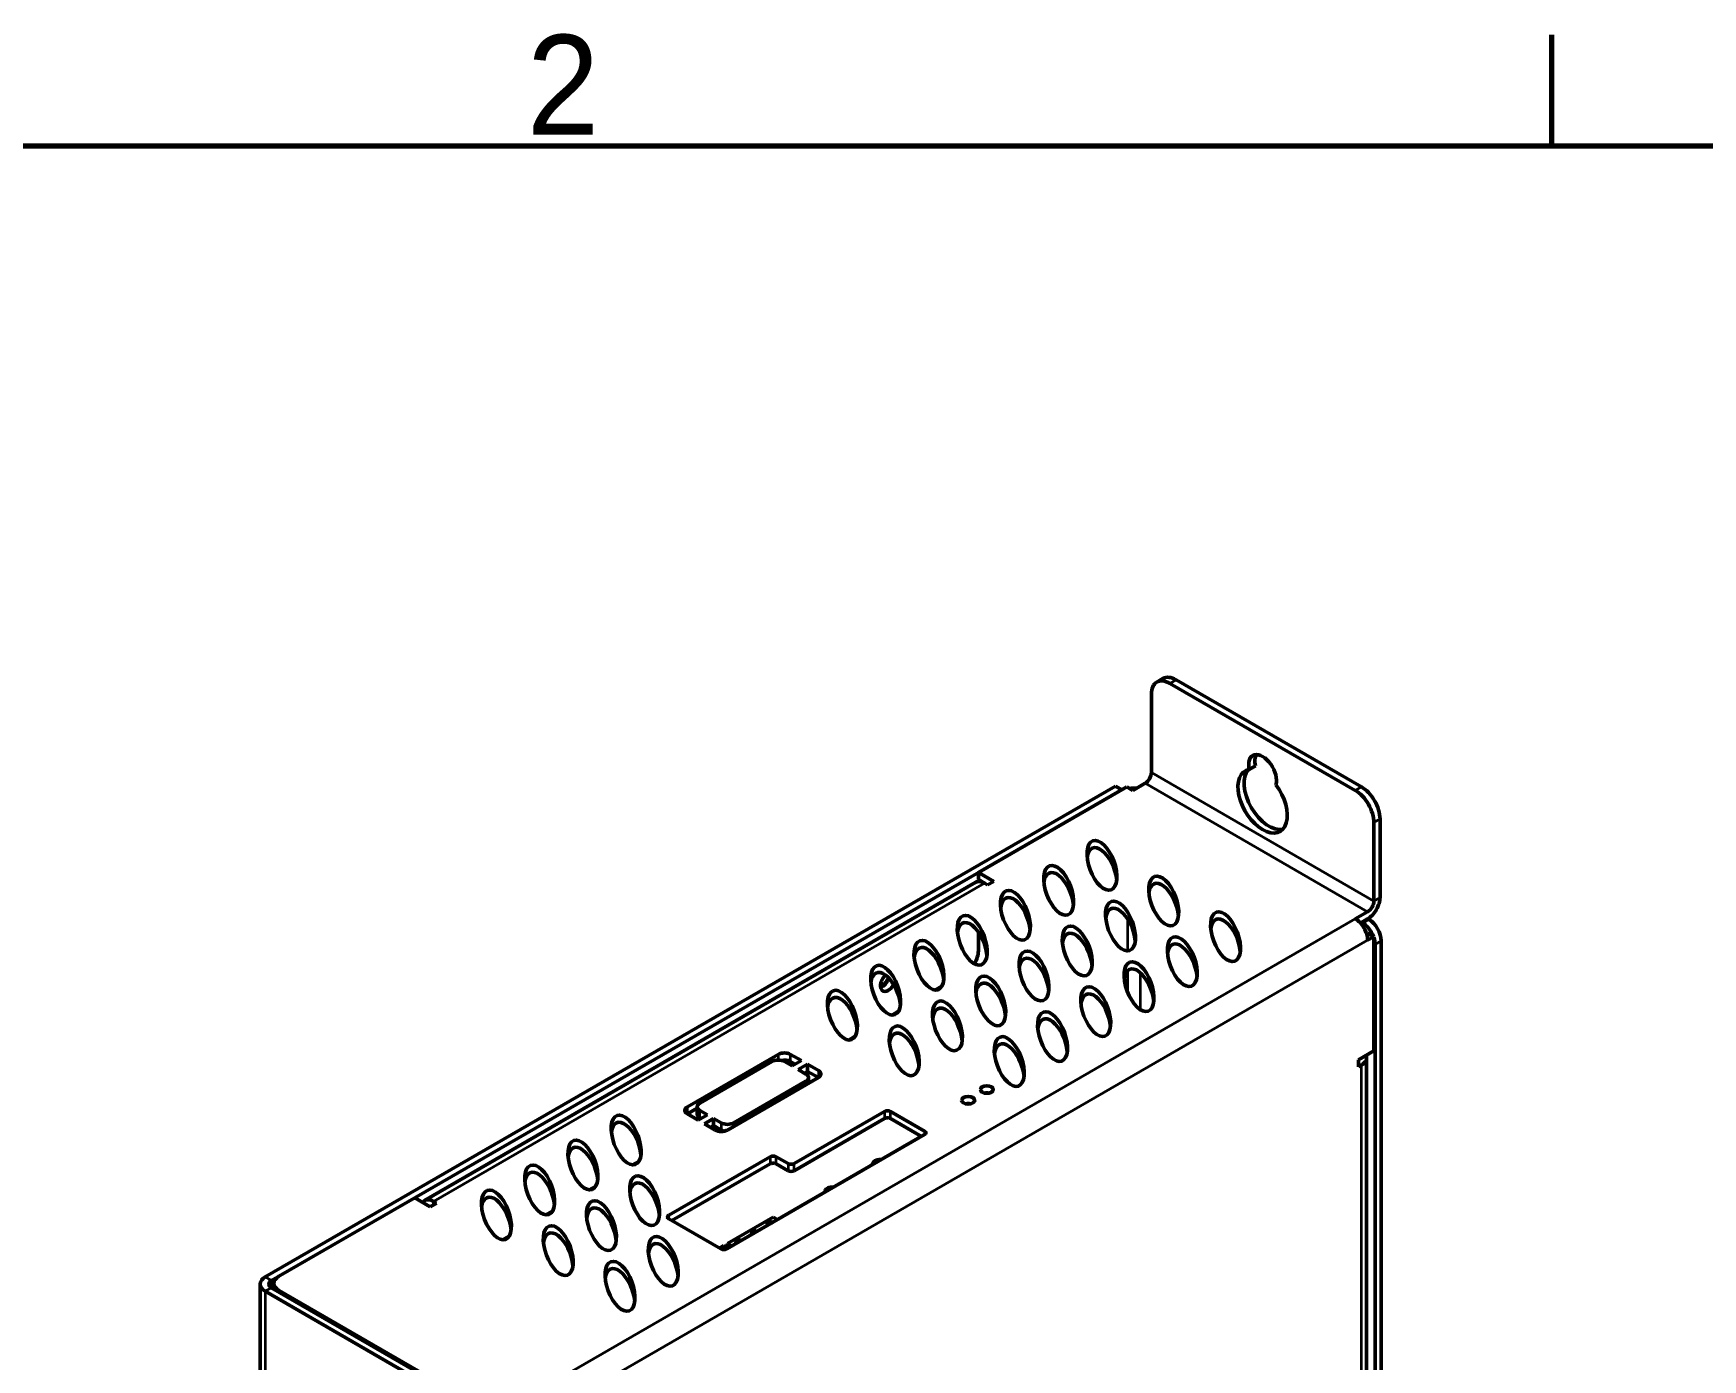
# Model space of a CAD drawing. Header units: millimetres. Extents: x 1550 to 4479, y -401 to 926.
# Drawn here: x 2516.8 to 2707.8, y 755 to 906.8 of the extents above; entities that cross this region are included whole.
import ezdxf

# ---------------------------------------------------------------- set-up
doc = ezdxf.new("R2010")
doc.units = ezdxf.units.MM
doc.header["$LTSCALE"] = 3.5
doc.layers.get('0').update_dxf_attribs({"lineweight": 25})
for name, color, linetype, lineweight in [('경계(ISO)', 7, 'Continuous', 70), ('외형선(ISO)', 7, 'Continuous', 50), ('좁은 외형선(ISO)', 7, 'Continuous', 35)]:
    doc.layers.add(name, color=color, linetype=linetype, lineweight=lineweight)
doc.styles.get("Standard").update_dxf_attribs({"font": ''})
doc.styles.get('Standard').set_extended_font_data('Gulim')

# ---------------------------------------------------------------- blocks, each defined once
blk = doc.blocks.new('경계 Default Border')
at = {"layer": '경계(ISO)'}
blk.add_line((350, 287), (350, 290.9), dxfattribs=at)
at = {"layer": '경계(ISO)', "flags": 128}
blk.add_lwpolyline([(10, 10), (10, 287), (410, 287), (410, 10), (10, 10)], dxfattribs=at)
at = {"layer": '경계(ISO)', "insert": (314.007, 287.395), "char_height": 3.5, "attachment_point": 7}
blk.add_mtext('2', dxfattribs=at)

msp = doc.modelspace()

# ---------------------------------------------------------------- linework, layer by layer
at = {"layer": '외형선(ISO)'}
for p, q in [((2645.3382, 832.5169), (2646.0454, 832.9251)), ((2644.7169, 822.1621), (2644.7169, 831.1436)), ((2646.8382, 832.3683), (2668.0514, 820.1209)), ((2668.7586, 820.5291), (2647.5454, 832.7765)), ((2656.6252, 822.9351), (2655.9181, 822.5269)), ((2640.6157, 820.6107), (2543.3178, 764.4358)), ((2641.3228, 820.2025), (2544.0249, 764.0275)), ((2624.9179, 810.7311), (2641.8885, 820.5291)), ((2641.3228, 820.2025), (2640.6157, 820.6107)), ((2642.5956, 820.1209), (2641.8885, 820.5291)), ((2642.5956, 820.1209), (2644.0098, 820.9373)), ((2670.1728, 816.4466), (2670.1728, 807.4652)), ((2670.8799, 807.8734), (2670.8799, 816.8549)), ((2626.6857, 809.7105), (2624.9179, 810.7311)), ((2624.9179, 809.9146), (2624.9179, 810.7311)), ((2624.625, 809.6055), (2561.5511, 773.1897)), ((2625.625, 809.5064), (2624.9179, 809.9146)), ((2625.9786, 809.3023), (2625.625, 809.5064)), ((2626.6857, 809.7105), (2625.9786, 809.3023)), ((2669.4657, 806.2404), (2668.0514, 805.4239)), ((2668.6333, 804.9434), (2669.4657, 805.4239)), ((2668.9, 804.934), (2668.7586, 805.0157)), ((2669.6071, 805.3423), (2669.4657, 805.4239)), ((2624.9179, 801.7497), (2624.9179, 803.9188)), ((2669.3404, 803.7186), (2669.4657, 803.7909)), ((2669.4657, 803.7909), (2670.1728, 803.3827)), ((2669.4657, 802.9744), (2670.1728, 803.3827)), ((2670.1728, 803.3827), (2670.1728, 790.3187)), ((2670.3142, 659.1077), (2670.3142, 802.4845)), ((2671.0213, 659.516), (2671.0213, 802.8928)), ((2619.9907, 797.2719), (2620.7362, 797.7023)), ((2615.0409, 794.4142), (2615.7864, 794.8446)), ((2610.0912, 791.5565), (2610.8367, 791.9869)), ((2591.6132, 783.9092), (2602.0077, 789.9105)), ((2601.3006, 789.094), (2593.0274, 784.3175)), ((2603.5987, 788.5837), (2602.7148, 789.094)), ((2603.4219, 789.9105), (2604.6593, 789.196)), ((2603.9522, 788.7878), (2603.4219, 789.094)), ((2604.6593, 789.196), (2603.5987, 788.5837)), ((2668.405, 789.2981), (2670.1728, 790.3187)), ((2668.405, 788.4816), (2668.405, 789.2981)), ((2669.3443, 671.9267), (2669.3443, 789.5022)), ((2606.6039, 787.2569), (2596.2094, 781.2556)), ((2604.3058, 788.1754), (2605.3664, 788.7878)), ((2605.1897, 787.6651), (2604.3058, 788.1754)), ((2605.3664, 787.9713), (2605.0129, 787.7672)), ((2605.3664, 788.7878), (2606.6039, 788.0734)), ((2605.3664, 788.7878), (2605.3664, 787.9713)), ((2606.6039, 787.2569), (2605.3664, 787.9713)), ((2605.4825, 787.2569), (2605.4825, 786.6095)), ((2668.7586, 788.6857), (2668.405, 788.4816)), ((2596.9165, 782.0721), (2605.1897, 786.8486)), ((2592.7345, 783.7401), (2591.6132, 783.0927)), ((2592.7345, 783.9092), (2592.7345, 783.0927)), ((2593.0274, 783.501), (2593.9113, 782.9907)), ((2603.8462, 777.4181), (2614.1699, 783.3785)), ((2614.877, 783.3785), (2618.7661, 781.1331)), ((2592.8506, 782.3783), (2591.6132, 783.0927)), ((2593.9113, 782.9907), (2592.8506, 782.3783)), ((2593.2042, 782.5824), (2593.0274, 782.6845)), ((2593.5577, 781.97), (2594.6184, 782.5824)), ((2594.7952, 781.2556), (2593.5577, 781.97)), ((2594.6184, 781.7659), (2594.2649, 781.5618)), ((2594.6184, 782.5824), (2595.5023, 782.0721)), ((2594.6184, 782.5824), (2594.6184, 781.7659)), ((2595.5023, 781.2556), (2594.6184, 781.7659)), ((2614.1699, 782.562), (2603.8462, 776.6016)), ((2618.4126, 780.5208), (2614.877, 782.562)), ((2618.7661, 780.7249), (2596.1387, 767.6609)), ((2585.3425, 777.2678), (2586.0879, 777.6982)), ((2589.4919, 771.4985), (2601.0884, 778.1938)), ((2601.7955, 778.1938), (2603.139, 777.4181)), ((2601.0884, 777.3773), (2589.8454, 770.8861)), ((2603.139, 776.6016), (2601.7955, 777.3773)), ((2612.7896, 777.2743), (2612.7896, 777.2752)), ((2580.3927, 774.41), (2581.1382, 774.8404)), ((2607.3449, 774.1308), (2607.3449, 774.1317)), ((2544.8734, 764.5174), (2560.4298, 773.4989)), ((2562.1976, 772.4783), (2560.4298, 773.4989)), ((2562.9047, 772.8865), (2562.1976, 772.4783)), ((2562.5511, 773.0906), (2562.9047, 772.8865)), ((2575.443, 771.5523), (2576.1884, 771.9827)), ((2595.4316, 767.6609), (2589.4919, 771.0902)), ((2601.442, 771.2944), (2596.2094, 768.2733)), ((2600.7253, 770.6167), (2600.7253, 770.6983)), ((2601.2253, 770.6167), (2601.2253, 770.6983)), ((2601.937, 771.0086), (2601.442, 771.2944)), ((2570.4932, 768.6946), (2571.2387, 769.125)), ((2595.7851, 768.0284), (2595.2902, 767.7426)), ((2596.2801, 767.7426), (2595.7851, 768.0284)), ((2596.2094, 767.7834), (2596.2094, 768.2733)), ((2596.2094, 768.2733), (2596.7044, 767.9875)), ((2597.1332, 768.5428), (2597.1332, 768.6244)), ((2597.6332, 768.5428), (2597.6332, 768.6244)), ((2598.9292, 769.5797), (2598.9292, 769.6614)), ((2599.4292, 769.5797), (2599.4292, 769.6614)), ((2542.732, 615.0169), (2542.732, 763.6193)), ((2543.3178, 762.8028), (2568.7737, 748.1059)), ((2569.4808, 748.5141), (2544.0249, 763.211)), ((2544.2877, 763.0593), (2544.2877, 763.7009)), ((2569.6222, 748.5957), (2544.8734, 762.8844))]:
    msp.add_line(p, q, dxfattribs=at)
for centre, major_axis, ratio, start_param, end_param in [((2646.8382, 829.9188), (-1.5, 2.5981), 0.57735027, 5.49778714, 7.06858347), ((2647.5454, 830.3271), (-1.5, 2.5981), 0.57735027, 5.49778714, 6.28318531), ((2657.4448, 822.1621), (-1.125, 1.9486), 0.57735027, 3.64189438, 7.35367991), ((2658.152, 822.5703), (-1.125, 1.9486), 0.57735027, 0.31968726, 1.0704946), ((2644.0098, 821.7538), (0.5, 0.866), 0.57735027, 3.92699082, 5.49778714), ((2657.4448, 818.8961), (-2, 3.4641), 0.57735027, 6.06798002, 11.21077957), ((2658.152, 819.3044), (2, -3.4641), 0.57735027, 3.31930325, 6.10547471), ((2642.737, 819.2227), (-2, 0), 0.57735027, 4.57049193, 4.97418837), ((2668.0514, 817.6714), (1.5, -2.5981), 0.57735027, 0.78539816, 2.35619449), ((2668.7586, 818.0796), (1.5, -2.5981), 0.57735027, 0.78539816, 2.35619449), ((2639.0601, 810.7311), (-1.0473, 2.8014), 0.48411736, 4.21708434, 7.03415894), ((2634.1103, 807.8734), (-1.0473, 2.8014), 0.48411736, 4.21708434, 7.03415894), ((2625.625, 807.8734), (-1, 1.7321), 0.57735027, 5.49778714, 6.28318531), ((2629.1606, 805.0157), (-1.0473, 2.8014), 0.48411736, 4.21708434, 7.03415894), ((2646.1311, 806.6487), (-1.0473, 2.8014), 0.48411736, 4.21708434, 7.03415894), ((2641.1814, 803.7909), (-1.0473, 2.8014), 0.48411736, 4.21708434, 7.03415894), ((2669.4657, 807.0569), (-1, -1.7321), 0.57735027, 0.78539816, 2.35619449), ((2669.4657, 807.0569), (-0.5, -0.866), 0.57735027, 0.78539816, 2.35619449), ((2624.2108, 802.1579), (-1.0473, 2.8014), 0.48411736, 4.21708434, 7.03415894), ((2653.2022, 802.5662), (-1.0473, 2.8014), 0.48411736, 4.21708434, 7.03415894), ((2668.0514, 803.7909), (1, -1.7321), 0.57735027, 0.78539816, 2.35619449), ((2668.9, 803.301), (1, -1.7321), 0.57735027, 1.30899694, 2.35619449), ((2669.6071, 803.7093), (-1, 1.7321), 0.57735027, 3.92699082, 5.49778714), ((2619.2611, 799.3002), (-1.0473, 2.8014), 0.48411736, 4.21708434, 7.03415894), ((2636.2316, 800.9332), (-1.0473, 2.8014), 0.48411736, 4.21708434, 7.03415894), ((2648.2525, 799.7084), (-1.0473, 2.8014), 0.48411736, 4.21708434, 7.03415894), ((2668.9, 803.301), (1, -1.7321), 0.57735027, 0.78539816, 1.23642498), ((2623.5037, 800.9332), (-1, -1.7321), 0.57735027, 1.52856484, 2.35619449), ((2631.2819, 798.0754), (-1.0473, 2.8014), 0.48411736, 4.21708434, 7.03415894), ((2614.3113, 796.4424), (-1.0473, 2.8014), 0.48411736, 4.21708434, 7.03415894), ((2614.5942, 798.2387), (-0.6148, -1.0648), 0.57735027, 4.29693832, 7.86572197), ((2613.8871, 798.647), (0.6147, 1.0648), 0.57735027, 3.75434024, 5.03279404), ((2613.18, 799.0552), (1.25, 2.1651), 0.57735027, 4.40439541, 4.87583779), ((2643.3027, 796.8507), (-1.0473, 2.8014), 0.48411736, 4.21708434, 7.03415894), ((2609.3616, 793.5847), (-1.0473, 2.8014), 0.48411736, 4.21708434, 7.03415894), ((2626.3321, 795.2177), (-1.0473, 2.8014), 0.48411736, 4.21708434, 7.03415894), ((2638.353, 793.993), (-1.0473, 2.8014), 0.48411736, 4.21708434, 7.03415894), ((2621.3824, 792.36), (-1.0473, 2.8014), 0.48411736, 4.21708434, 7.03415894), ((2633.4032, 791.1352), (-1.0473, 2.8014), 0.48411736, 4.21708434, 7.03415894), ((2616.4327, 789.5022), (-1.0473, 2.8014), 0.48411736, 4.21708434, 7.03415894), ((2628.4535, 788.2775), (-1.0473, 2.8014), 0.48411736, 4.21708434, 7.03415894), ((2602.0077, 788.6857), (1, 0), 0.57735027, 0.78539816, 2.35619449), ((2602.7148, 789.5022), (-1, 0), 0.57735027, 3.92699082, 5.49778714), ((2602.7148, 788.6857), (1, 0), 0.57735027, 0.78539816, 1.93216345), ((2667.3443, 789.5022), (2, 0), 0.57735027, 5.49778714, 6.54498469), ((2604.4825, 787.2569), (1, 0), 0.57735027, 5.49778714, 7.06858347), ((2605.8968, 787.6651), (1, 0), 0.57735027, 5.49778714, 7.06858347), ((2625.8725, 785.0727), (-0.75, 0), 0.57735027, 4.37255207, 5.05222589), ((2592.3203, 783.501), (-1, 0), 0.57735027, 5.49778714, 7.06858347), ((2593.7345, 783.9092), (-1, 0), 0.57735027, 5.49778714, 7.06858347), ((2614.5235, 783.1744), (-0.5, 0), 0.57735027, 3.92699082, 5.49778714), ((2623.7512, 783.848), (-0.75, 0), 0.57735027, 4.37255207, 5.05222589), ((2584.6128, 779.296), (-1.0473, 2.8014), 0.48411736, 4.21708434, 7.03415894), ((2593.7345, 783.0927), (-1, 0), 0.57735027, 0, 0.78539816), ((2596.2094, 782.4804), (-1, 0), 0.57735027, 0.78539816, 2.35619449), ((2614.5235, 782.3579), (0.5, 0), 0.57735027, 0.78539816, 2.35619449), ((2579.6631, 776.4383), (-1.0473, 2.8014), 0.48411736, 4.21708434, 7.03415894), ((2595.5023, 781.6639), (1, 0), 0.57735027, 3.92699082, 5.49778714), ((2596.2094, 781.6639), (1, 0), 0.57735027, 3.92699082, 4.35102186), ((2618.4126, 780.929), (0.5, 0), 0.57735027, 5.49778714, 7.06858347), ((2601.442, 777.9896), (-0.5, 0), 0.57735027, 3.92699082, 5.49778714), ((2601.442, 777.1731), (0.5, 0), 0.57735027, 0.78539816, 2.35619449), ((2574.7134, 773.5805), (-1.0473, 2.8014), 0.48411736, 4.21708434, 7.03415894), ((2603.4926, 777.6222), (-0.5, 0), 0.57735027, 0.78539816, 2.35619449), ((2603.4926, 776.8057), (0.5, 0), 0.57735027, 3.92699082, 5.49778714), ((2569.7636, 770.7228), (-1.0473, 2.8014), 0.48411736, 4.21708434, 7.03415894), ((2586.7342, 772.3558), (-1.0473, 2.8014), 0.48411736, 4.21708434, 7.03415894), ((2562.5511, 771.4577), (-1, 1.7321), 0.57735027, 5.49778714, 6.54498469), ((2581.7844, 769.4981), (-1.0473, 2.8014), 0.48411736, 4.21708434, 7.03415894), ((2589.8454, 771.2944), (-0.5, 0), 0.57735027, 5.49778714, 7.06858347), ((2600.9753, 770.6167), (-0.25, 0), 0.57735027, 0, 1.71269338), ((2600.9753, 770.6167), (0.25, 0), 0.57735027, 6.14128825, 6.28318531), ((2576.8347, 766.6403), (-1.0473, 2.8014), 0.48411736, 4.21708434, 7.03415894), ((2588.8555, 765.4156), (-1.0473, 2.8014), 0.48411736, 4.21708434, 7.03415894), ((2597.3832, 768.5428), (-0.25, 0), 0.57735027, 0, 1.71269338), ((2597.3832, 768.5428), (0.25, 0), 0.57735027, 6.14128825, 6.28318531), ((2599.1792, 769.5797), (-0.25, 0), 0.57735027, 0, 1.71269338), ((2599.1792, 769.5797), (0.25, 0), 0.57735027, 6.14128825, 6.28318531), ((2595.7851, 767.8651), (0.5, 0), 0.57735027, 3.92699082, 5.49778714), ((2544.732, 763.6193), (-2, 0), 0.57735027, 5.49778714, 7.06858347), ((2546.2877, 763.7009), (-2, 0), 0.57735027, 5.49778714, 7.06858347), ((2583.9057, 762.5578), (-1.0473, 2.8014), 0.48411736, 4.21708434, 7.03415894), ((2544.732, 763.6193), (-1, 0), 0.57735027, 5.49778714, 7.06858347)]:
    msp.add_ellipse(centre, major_axis=major_axis, ratio=ratio, start_param=start_param, end_param=end_param, dxfattribs=at)
for centre, major_axis, ratio in [((2639.0601, 811.5476), (-1.0473, 2.8014), 0.48411736), ((2634.1103, 808.6899), (-1.0473, 2.8014), 0.48411736), ((2646.1311, 807.4652), (-1.0473, 2.8014), 0.48411736), ((2629.1606, 805.8322), (-1.0473, 2.8014), 0.48411736), ((2641.1814, 804.6074), (-1.0473, 2.8014), 0.48411736), ((2653.2022, 803.3827), (-1.0473, 2.8014), 0.48411736), ((2624.2108, 802.9744), (-1.0473, 2.8014), 0.48411736), ((2636.2316, 801.7497), (-1.0473, 2.8014), 0.48411736), ((2619.2611, 800.1167), (-1.0473, 2.8014), 0.48411736), ((2648.2525, 800.5249), (-1.0473, 2.8014), 0.48411736), ((2631.2819, 798.8919), (-1.0473, 2.8014), 0.48411736), ((2643.3027, 797.6672), (-1.0473, 2.8014), 0.48411736), ((2614.3113, 797.2589), (-1.0473, 2.8014), 0.48411736), ((2626.3321, 796.0342), (-1.0473, 2.8014), 0.48411736), ((2609.3616, 794.4012), (-1.0473, 2.8014), 0.48411736), ((2638.353, 794.8095), (-1.0473, 2.8014), 0.48411736), ((2621.3824, 793.1765), (-1.0473, 2.8014), 0.48411736), ((2633.4032, 791.9517), (-1.0473, 2.8014), 0.48411736), ((2616.4327, 790.3187), (-1.0473, 2.8014), 0.48411736), ((2628.4535, 789.094), (-1.0473, 2.8014), 0.48411736), ((2625.8725, 785.8892), (-0.75, 0), 0.57735027), ((2584.6128, 780.1125), (-1.0473, 2.8014), 0.48411736), ((2623.7512, 784.6645), (-0.75, 0), 0.57735027), ((2579.6631, 777.2548), (-1.0473, 2.8014), 0.48411736), ((2574.7134, 774.397), (-1.0473, 2.8014), 0.48411736), ((2586.7342, 773.1723), (-1.0473, 2.8014), 0.48411736), ((2569.7636, 771.5393), (-1.0473, 2.8014), 0.48411736), ((2581.7844, 770.3146), (-1.0473, 2.8014), 0.48411736), ((2576.8347, 767.4568), (-1.0473, 2.8014), 0.48411736), ((2600.9753, 770.6983), (0.25, 0), 0.57735027), ((2588.8555, 766.2321), (-1.0473, 2.8014), 0.48411736), ((2597.3832, 768.6244), (0.25, 0), 0.57735027), ((2599.1792, 769.6614), (0.25, 0), 0.57735027), ((2583.9057, 763.3743), (-1.0473, 2.8014), 0.48411736)]:
    msp.add_ellipse(centre, major_axis=major_axis, ratio=ratio, dxfattribs=at)
for points in [[(2613.8054, 777.8608), (2613.7712, 777.8653), (2613.7366, 777.8684), (2613.6113, 777.8745), (2613.5199, 777.8693), (2613.3423, 777.8396), (2613.256, 777.815), (2613.0952, 777.7444), (2613.0205, 777.6984), (2612.9008, 777.5856), (2612.853, 777.5215), (2612.8016, 777.3927), (2612.7896, 777.3341), (2612.7896, 777.2752)], [(2608.3607, 774.7173), (2608.3264, 774.7218), (2608.2919, 774.7249), (2608.1666, 774.731), (2608.0752, 774.7258), (2607.8975, 774.6961), (2607.8113, 774.6715), (2607.6505, 774.6009), (2607.5758, 774.5549), (2607.4561, 774.4421), (2607.4083, 774.378), (2607.3568, 774.2492), (2607.3449, 774.1906), (2607.3449, 774.1317)]]:
    msp.add_open_spline(points, degree=3, knots=[5.27388137, 5.27388137, 5.27388137, 5.27388137, 5.41402435, 5.41402435, 5.77976885, 5.77976885, 6.14783335, 6.14783335, 6.51895287, 6.51895287, 6.84180631, 6.84180631, 7.06858347, 7.06858347, 7.06858347, 7.06858347], dxfattribs=at)
at = {"layer": '좁은 외형선(ISO)'}
for p, q in [((2646.8382, 832.3683), (2647.5454, 832.7765)), ((2670.1728, 807.4652), (2644.7169, 822.1621)), ((2644.0098, 820.9373), (2669.4657, 806.2404)), ((2668.7586, 820.5291), (2668.0514, 820.1209)), ((2670.1728, 816.4466), (2670.8799, 816.8549)), ((2625.625, 809.5064), (2562.5511, 773.0906)), ((2670.1728, 807.4652), (2670.8799, 807.8734)), ((2569.6222, 748.5957), (2668.0514, 805.4239)), ((2642.0299, 801.7628), (2642.0299, 805.3372)), ((2669.6071, 805.3423), (2668.9, 804.934)), ((2669.4657, 802.9744), (2571.0364, 746.1463)), ((2670.3142, 802.4845), (2671.0213, 802.8928)), ((2642.0299, 796.949), (2642.0299, 799.5163)), ((2643.4441, 799.261), (2643.4441, 795.0405)), ((2602.0077, 789.9105), (2602.0077, 789.2631)), ((2603.4219, 789.094), (2603.4219, 789.9105)), ((2606.6039, 788.0734), (2606.6039, 787.2569)), ((2668.405, 788.8899), (2668.7586, 788.6857)), ((2668.7586, 671.1102), (2668.7586, 788.6857)), ((2605.1897, 786.8486), (2605.1897, 786.4404)), ((2591.6132, 783.0927), (2591.6132, 783.9092)), ((2593.0274, 782.6845), (2593.0274, 783.501)), ((2614.1699, 783.3785), (2614.1699, 782.562)), ((2614.877, 782.562), (2614.877, 783.3785)), ((2595.5023, 782.0721), (2595.5023, 781.2556)), ((2596.9165, 781.6639), (2596.9165, 782.0721)), ((2618.7661, 781.1331), (2618.7661, 780.7249)), ((2601.0884, 778.1938), (2601.0884, 777.3773)), ((2601.7955, 777.3773), (2601.7955, 778.1938)), ((2603.139, 777.4181), (2603.139, 776.6016)), ((2603.8462, 776.6016), (2603.8462, 777.4181)), ((2562.5511, 772.6824), (2562.5511, 773.0906)), ((2589.4919, 771.0902), (2589.4919, 771.4985)), ((2543.3178, 764.4358), (2544.0249, 764.0275)), ((2544.0249, 763.211), (2543.3178, 762.8028)), ((2543.3178, 762.8028), (2543.3178, 614.2004)), ((2544.0249, 764.0275), (2544.0249, 763.211)), ((2544.8734, 762.7211), (2544.8734, 762.8844))]:
    msp.add_line(p, q, dxfattribs=at)
for centre, major_axis, start_param, end_param in [((2613.6396, 777.4793), (-0.6, 0), 4.5498174, 6.44575689), ((2613.6396, 777.2752), (-0.85, 0), 0, 0.00173011), ((2608.1949, 774.1317), (-0.85, 0), 0, 0.00173011), ((2608.1949, 774.3358), (-0.6, 0), 4.5498174, 6.44575689)]:
    msp.add_ellipse(centre, major_axis=major_axis, ratio=0.57735027, start_param=start_param, end_param=end_param, dxfattribs=at)

# ---------------------------------------------------------------- block references
at = {"color": 0, "xscale": 3.25923507, "yscale": 3.25923507, "zscale": 3.25923507}
msp.add_blockref('경계 Default Border', (1549.8234, -41.5043), dxfattribs=at)

doc.saveas('drawing.dxf')
